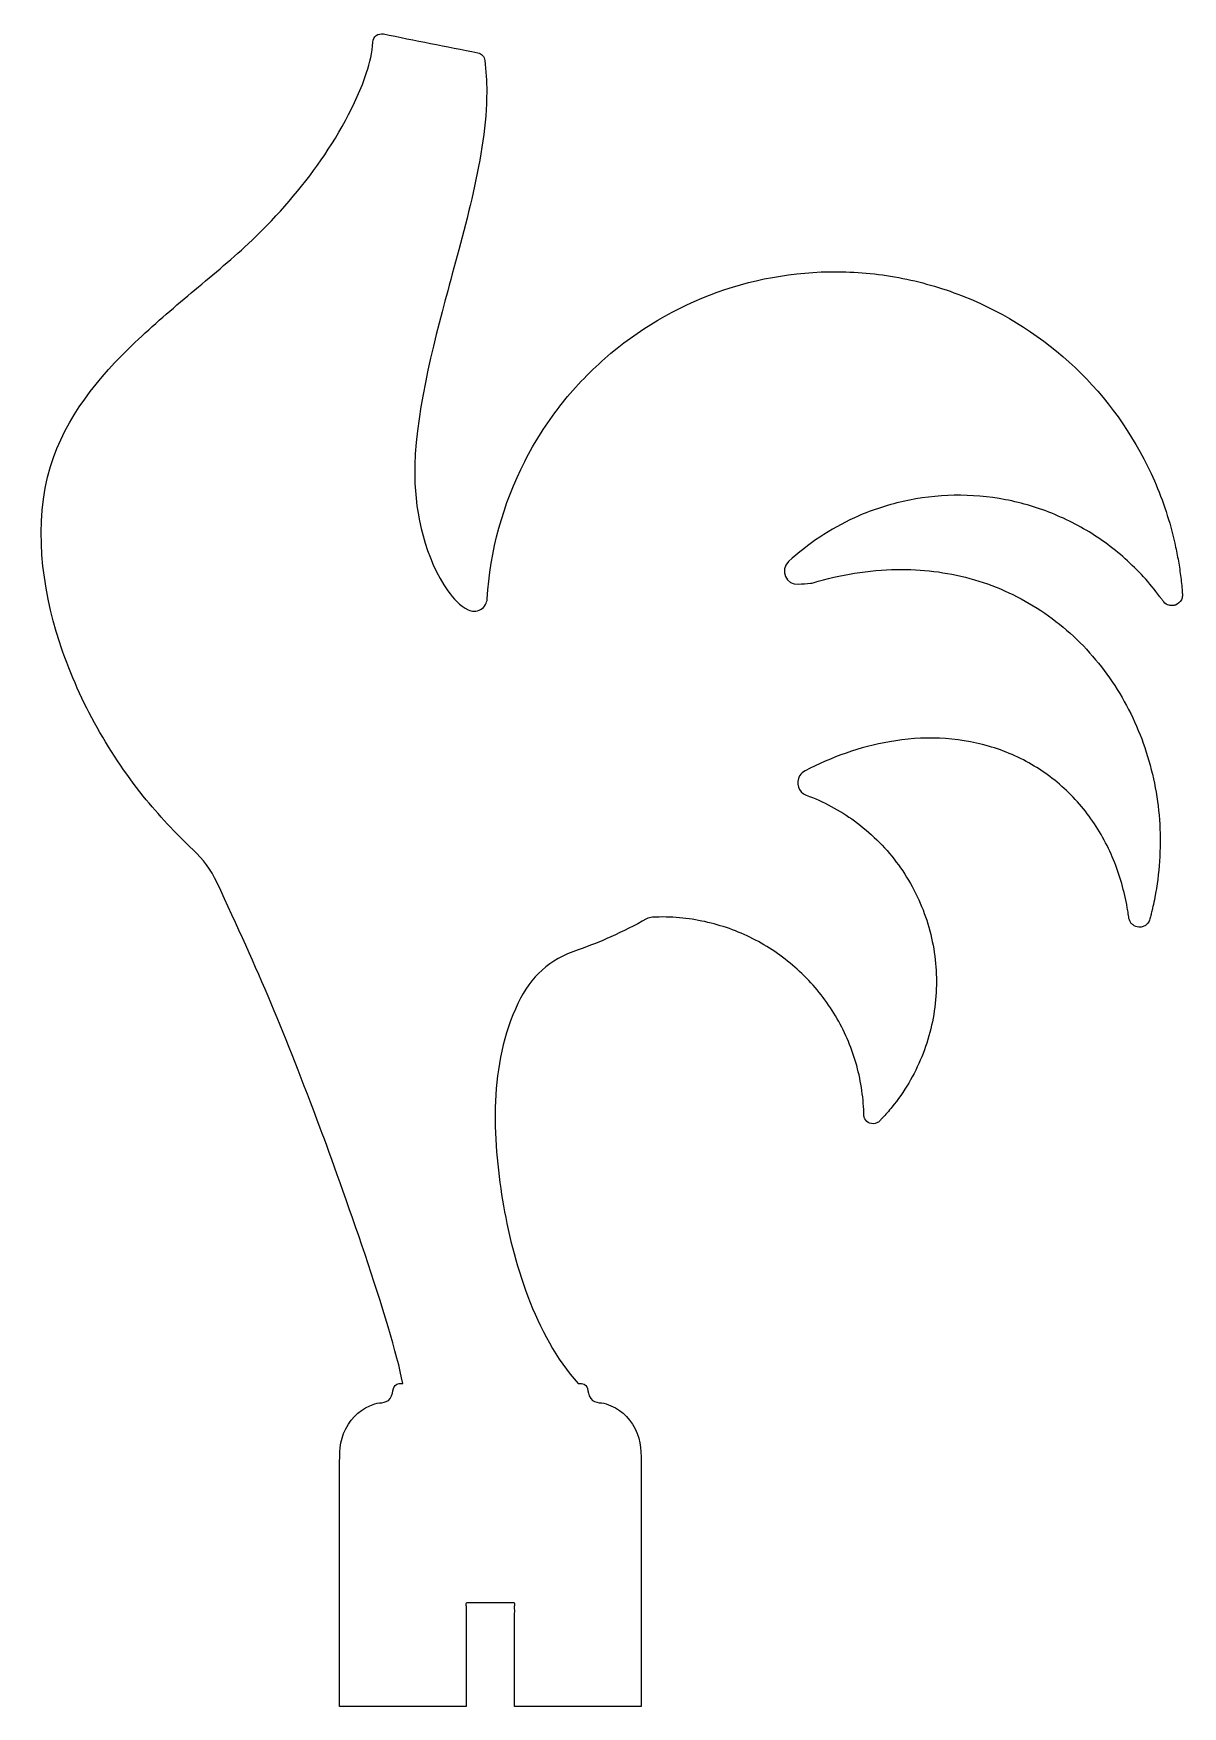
# Model space of a CAD drawing. Header units: inches. Extents: x 0.27 to 3.02, y 0.25 to 4.25.
import ezdxf

# ---------------------------------------------------------------- set-up
doc = ezdxf.new("R2010")
doc.units = ezdxf.units.IN
doc.header["$MEASUREMENT"] = 0
doc.layers.add('Default', color=18, linetype='Continuous', true_color=0x000000)

msp = doc.modelspace()

# ---------------------------------------------------------------- linework, layer by layer
at = {"layer": 'Default', "color": 1, "true_color": 0xff0000}
for p, q in [((1, 0.25), (1, 0.7307)), ((1.7212, 0.7307), (1.7212, 0.25)), ((1.3026, 0.25), (1, 0.25)), ((1.7212, 0.25), (1.4186, 0.25))]:
    msp.add_line(p, q, dxfattribs=at)
for points in [[(1.0796, 4.2337), (1.08, 4.2397), (1.0829, 4.2453), (1.0877, 4.249)], [(1.0877, 4.249), (1.0925, 4.2527), (1.0987, 4.2542), (1.1046, 4.253)], [(1.1046, 4.253), (1.1799, 4.238), (1.2552, 4.2229), (1.3305, 4.2078)], [(1.0646, 4.1608), (1.0721, 4.184), (1.0783, 4.2088), (1.0796, 4.2337)], [(1.3305, 4.2078), (1.3348, 4.207), (1.3388, 4.2048), (1.3418, 4.2015)], [(1.3418, 4.2015), (1.3447, 4.1983), (1.3466, 4.1942), (1.3472, 4.1898)], [(1.3472, 4.1898), (1.3501, 4.165), (1.3518, 4.1399), (1.3518, 4.1143)], [(0.9469, 3.939), (0.9933, 4.004), (1.0398, 4.0844), (1.0646, 4.1608)], [(1.3518, 4.1143), (1.3519, 3.9654), (1.2964, 3.7799), (1.2584, 3.6384)], [(0.781, 3.7507), (0.842, 3.8078), (0.8984, 3.871), (0.9469, 3.939)], [(0.6452, 3.6333), (0.6896, 3.6705), (0.7387, 3.7112), (0.781, 3.7507)], [(1.9027, 3.6348), (2.0011, 3.6702), (2.1061, 3.6869), (2.2106, 3.6836)], [(2.2106, 3.6836), (2.2629, 3.6819), (2.315, 3.6754), (2.366, 3.664)], [(2.366, 3.664), (2.4171, 3.6526), (2.467, 3.6364), (2.515, 3.6157)], [(0.5104, 3.5146), (0.5536, 3.556), (0.5994, 3.5948), (0.6452, 3.6333)], [(1.2584, 3.6384), (1.2234, 3.5084), (1.1775, 3.3315), (1.1795, 3.1948)], [(1.6342, 3.4762), (1.7126, 3.5453), (1.8043, 3.5994), (1.9027, 3.6348)], [(2.515, 3.6157), (2.611, 3.5744), (2.6991, 3.5146), (2.7732, 3.4408)], [(0.3085, 3.2176), (0.344, 3.3357), (0.4234, 3.4315), (0.5104, 3.5146)], [(1.5268, 3.3621), (1.5589, 3.4034), (1.5949, 3.4416), (1.6342, 3.4762)], [(2.7732, 3.4408), (2.8472, 3.367), (2.9072, 3.2791), (2.9489, 3.1832)], [(1.4428, 3.23), (1.4666, 3.2766), (1.4947, 3.3209), (1.5268, 3.3621)], [(0.3298, 2.798), (0.2874, 2.9294), (0.2677, 3.082), (0.3085, 3.2176)], [(1.3529, 2.9009), (1.3597, 3.0153), (1.3906, 3.1281), (1.4428, 3.23)], [(1.1795, 3.1948), (1.1808, 3.1032), (1.2051, 2.9965), (1.259, 2.9201)], [(2.9489, 3.1832), (2.9698, 3.1353), (2.9861, 3.0854), (2.9976, 3.0344)], [(2.3479, 3.1343), (2.3279, 3.1297), (2.3081, 3.1242), (2.2886, 3.1176)], [(2.47, 3.149), (2.429, 3.1482), (2.388, 3.1433), (2.3479, 3.1343)], [(2.5926, 3.1384), (2.5522, 3.1461), (2.5111, 3.1496), (2.47, 3.149)], [(2.6524, 3.1237), (2.6328, 3.1296), (2.6128, 3.1345), (2.5926, 3.1384)], [(2.7104, 3.103), (2.6915, 3.1109), (2.6721, 3.1179), (2.6524, 3.1237)], [(2.2314, 3.0949), (2.1737, 3.0687), (2.1203, 3.0332), (2.0738, 2.9902)], [(2.2886, 3.1176), (2.2692, 3.111), (2.25, 3.1035), (2.2314, 3.0949)], [(2.8185, 3.0444), (2.7846, 3.0676), (2.7483, 3.0873), (2.7104, 3.103)], [(2.9124, 2.9649), (2.8839, 2.9945), (2.8524, 3.0212), (2.8185, 3.0444)], [(2.9976, 3.0344), (3.0005, 3.0217), (3.0031, 3.0088), (3.0054, 2.996)], [(2.0738, 2.9902), (2.0519, 2.97), (2.068, 2.9334), (2.0978, 2.936)], [(2.1327, 2.9396), (2.1977, 2.9589), (2.2653, 2.9703), (2.3331, 2.9714)], [(2.3331, 2.9714), (2.3919, 2.9723), (2.4509, 2.9653), (2.5076, 2.9499)], [(2.9527, 2.9184), (2.9401, 2.9346), (2.9266, 2.9501), (2.9124, 2.9649)], [(3.0054, 2.996), (3.0065, 2.9895), (3.0076, 2.9831), (3.0086, 2.9766)], [(3.0086, 2.9766), (3.0096, 2.9701), (3.0105, 2.9637), (3.0113, 2.9572)], [(2.0978, 2.936), (2.1072, 2.9368), (2.1167, 2.9376), (2.1264, 2.9384)], [(2.1264, 2.9384), (2.1285, 2.9386), (2.1306, 2.939), (2.1327, 2.9396)], [(2.5076, 2.9499), (2.5644, 2.9344), (2.6187, 2.9104), (2.6683, 2.8788)], [(3.0113, 2.9572), (3.013, 2.9442), (3.0144, 2.9312), (3.0154, 2.9182)], [(1.259, 2.9201), (1.2726, 2.9009), (1.2873, 2.8849), (1.3077, 2.8747)], [(1.3373, 2.8757), (1.3421, 2.8784), (1.3461, 2.8824), (1.3488, 2.8872)], [(1.3488, 2.8872), (1.3512, 2.8914), (1.3526, 2.8961), (1.3529, 2.9009)], [(2.962, 2.9062), (2.959, 2.9103), (2.9559, 2.9144), (2.9527, 2.9184)], [(2.9666, 2.9), (2.965, 2.902), (2.9636, 2.9041), (2.962, 2.9062)], [(2.9711, 2.8937), (2.9695, 2.8957), (2.9681, 2.8979), (2.9666, 2.9)], [(2.9839, 2.8856), (2.979, 2.887), (2.9744, 2.8898), (2.9711, 2.8937)], [(2.9877, 2.8849), (2.9864, 2.8851), (2.9852, 2.8853), (2.9839, 2.8856)], [(2.9915, 2.8848), (2.9903, 2.8848), (2.989, 2.8848), (2.9877, 2.8849)], [(2.9991, 2.8863), (2.9967, 2.8854), (2.9941, 2.8849), (2.9915, 2.8848)], [(3.0134, 2.899), (3.0105, 2.8931), (3.0053, 2.8885), (2.9991, 2.8863)], [(3.0159, 2.9084), (3.0157, 2.9052), (3.0148, 2.902), (3.0134, 2.899)], [(3.0154, 2.9182), (3.0156, 2.915), (3.0161, 2.9117), (3.0159, 2.9084)], [(1.3077, 2.8747), (1.312, 2.8726), (1.3168, 2.8715), (1.3216, 2.8715)], [(1.3216, 2.8715), (1.3271, 2.8715), (1.3326, 2.8729), (1.3373, 2.8757)], [(2.6683, 2.8788), (2.7179, 2.8473), (2.7628, 2.8083), (2.8012, 2.7638)], [(0.5304, 2.4289), (0.4435, 2.5375), (0.3726, 2.6654), (0.3298, 2.798)], [(2.8012, 2.7638), (2.8397, 2.7194), (2.8719, 2.6695), (2.897, 2.6164)], [(2.897, 2.6164), (2.9221, 2.5632), (2.9402, 2.5068), (2.951, 2.449)], [(2.4345, 2.5674), (2.3947, 2.569), (2.3548, 2.566), (2.3155, 2.5592)], [(2.5522, 2.5486), (2.514, 2.5597), (2.4743, 2.5658), (2.4345, 2.5674)], [(2.3155, 2.5592), (2.2449, 2.5469), (2.1765, 2.5223), (2.1132, 2.4896)], [(2.6615, 2.501), (2.6274, 2.5216), (2.5905, 2.5375), (2.5522, 2.5486)], [(2.1132, 2.4896), (2.1081, 2.487), (2.1039, 2.4831), (2.1009, 2.4782)], [(2.7545, 2.4264), (2.7269, 2.4552), (2.6956, 2.4804), (2.6615, 2.501)], [(2.1003, 2.4773), (2.0898, 2.4604), (2.0974, 2.4382), (2.1161, 2.4313)], [(2.1009, 2.4782), (2.1006, 2.478), (2.1004, 2.4776), (2.1003, 2.4773)], [(2.951, 2.449), (2.9617, 2.3912), (2.9651, 2.3321), (2.9611, 2.2734)], [(0.6499, 2.3003), (0.6069, 2.3404), (0.5668, 2.3835), (0.5304, 2.4289)], [(2.1161, 2.4313), (2.1572, 2.4161), (2.1963, 2.3953), (2.2317, 2.3694)], [(2.8251, 2.3303), (2.8057, 2.3651), (2.782, 2.3976), (2.7545, 2.4264)], [(2.2317, 2.3694), (2.2696, 2.3418), (2.3033, 2.3086), (2.3315, 2.2712)], [(2.8706, 2.2201), (2.8597, 2.2584), (2.8445, 2.2956), (2.8251, 2.3303)], [(0.7062, 2.2229), (0.6925, 2.2521), (0.6734, 2.2784), (0.6499, 2.3003)], [(2.3315, 2.2712), (2.3597, 2.2339), (2.3824, 2.1923), (2.3985, 2.1483)], [(2.9611, 2.2734), (2.9591, 2.2441), (2.9553, 2.2149), (2.9498, 2.186)], [(0.9534, 1.6346), (0.8699, 1.86), (0.8067, 2.0077), (0.7062, 2.2229)], [(2.8841, 2.1619), (2.8806, 2.1816), (2.8761, 2.201), (2.8706, 2.2201)], [(2.9452, 2.1644), (2.9444, 2.1609), (2.9436, 2.1573), (2.9427, 2.1537)], [(2.9498, 2.186), (2.9484, 2.1788), (2.9469, 2.1716), (2.9452, 2.1644)], [(1.734, 2.1351), (1.7061, 2.1194), (1.6777, 2.1051), (1.649, 2.0922)], [(1.748, 2.1391), (1.7431, 2.1389), (1.7383, 2.1375), (1.734, 2.1351)], [(1.8133, 2.1377), (1.7916, 2.1397), (1.7697, 2.1401), (1.748, 2.1391)], [(1.9322, 2.1117), (1.8939, 2.1253), (1.8538, 2.1341), (1.8133, 2.1377)], [(2.3985, 2.1483), (2.4146, 2.1043), (2.4241, 2.0579), (2.4268, 2.0112)], [(2.8865, 2.1472), (2.8858, 2.1521), (2.885, 2.157), (2.8841, 2.1619)], [(2.8876, 2.1398), (2.8872, 2.1423), (2.8869, 2.1447), (2.8865, 2.1472)], [(2.8881, 2.1361), (2.8879, 2.1373), (2.8878, 2.1386), (2.8876, 2.1398)], [(2.8891, 2.1325), (2.8887, 2.1337), (2.8883, 2.1349), (2.8881, 2.1361)], [(2.8906, 2.1291), (2.89, 2.1302), (2.8895, 2.1313), (2.8891, 2.1325)], [(2.8925, 2.1259), (2.8918, 2.1269), (2.8911, 2.1279), (2.8906, 2.1291)], [(2.8977, 2.1206), (2.8957, 2.1221), (2.894, 2.1239), (2.8925, 2.1259)], [(2.9315, 2.1231), (2.9264, 2.1178), (2.9189, 2.1149), (2.9115, 2.1154)], [(2.9372, 2.1324), (2.936, 2.1289), (2.934, 2.1257), (2.9315, 2.1231)], [(2.9387, 2.1377), (2.9382, 2.1359), (2.9378, 2.1341), (2.9372, 2.1324)], [(2.9401, 2.143), (2.9396, 2.1412), (2.9392, 2.1395), (2.9387, 2.1377)], [(2.9414, 2.1483), (2.941, 2.1466), (2.9405, 2.1448), (2.9401, 2.143)], [(2.9427, 2.1537), (2.9423, 2.1519), (2.9419, 2.1501), (2.9414, 2.1483)], [(1.649, 2.0922), (1.6232, 2.0807), (1.5969, 2.0702), (1.5702, 2.0609)], [(2.0408, 2.0568), (2.0071, 2.0796), (1.9705, 2.098), (1.9322, 2.1117)], [(2.9115, 2.1154), (2.9065, 2.1157), (2.9017, 2.1175), (2.8977, 2.1206)], [(1.5702, 2.0609), (1.5007, 2.0368), (1.4585, 1.9992), (1.4266, 1.9329)], [(2.1323, 1.9766), (2.1053, 2.0071), (2.0744, 2.0341), (2.0408, 2.0568)], [(2.4268, 2.0112), (2.4294, 1.9644), (2.425, 1.9173), (2.414, 1.8718)], [(2.2009, 1.8761), (2.1823, 1.9123), (2.1592, 1.9462), (2.1323, 1.9766)], [(1.4266, 1.9329), (1.3564, 1.7874), (1.3653, 1.6107), (1.3897, 1.4618)], [(2.2423, 1.7617), (2.2333, 1.8014), (2.2194, 1.8399), (2.2009, 1.8761)], [(2.414, 1.8718), (2.4029, 1.8263), (2.385, 1.7824), (2.3612, 1.7421)], [(2.2519, 1.7015), (2.2499, 1.7217), (2.2467, 1.7418), (2.2423, 1.7617)], [(2.3612, 1.7421), (2.3492, 1.722), (2.3358, 1.7027), (2.3211, 1.6845)], [(2.2538, 1.6711), (2.2534, 1.6812), (2.2528, 1.6914), (2.2519, 1.7015)], [(2.3211, 1.6845), (2.3137, 1.6754), (2.306, 1.6666), (2.2979, 1.6581)], [(2.2541, 1.6635), (2.2538, 1.666), (2.2539, 1.6685), (2.2538, 1.6711)], [(2.255, 1.6597), (2.2546, 1.661), (2.2543, 1.6622), (2.2541, 1.6635)], [(2.2565, 1.6562), (2.2559, 1.6573), (2.2554, 1.6585), (2.255, 1.6597)], [(2.2676, 1.6463), (2.2629, 1.6481), (2.2589, 1.6517), (2.2565, 1.6562)], [(2.2848, 1.6466), (2.2794, 1.6442), (2.2731, 1.644), (2.2676, 1.6463)], [(2.2886, 1.6488), (2.2874, 1.648), (2.2861, 1.6472), (2.2848, 1.6466)], [(2.2919, 1.6518), (2.2908, 1.6507), (2.2898, 1.6497), (2.2886, 1.6488)], [(2.2979, 1.6581), (2.2959, 1.656), (2.2939, 1.6539), (2.2919, 1.6518)], [(1.1511, 1.0233), (1.1246, 1.1625), (1.0024, 1.5027), (0.9534, 1.6346)], [(1.3897, 1.4618), (1.4135, 1.3173), (1.467, 1.1388), (1.5702, 1.0233)], [(1.1241, 0.9935), (1.1312, 1.0119), (1.1239, 1.0233), (1.1511, 1.0233)], [(1.5702, 1.0233), (1.5973, 1.0233), (1.5901, 1.0119), (1.5971, 0.9934)], [(1.0147, 0.9149), (1.0309, 0.9453), (1.0514, 0.963), (1.0839, 0.9744)], [(1.0839, 0.9744), (1.098, 0.9794), (1.1163, 0.973), (1.1241, 0.9935)], [(1.5971, 0.9934), (1.605, 0.973), (1.6232, 0.9794), (1.6374, 0.9744)], [(1.6374, 0.9744), (1.6698, 0.963), (1.6904, 0.9453), (1.7065, 0.915)], [(1, 0.824), (1.0001, 0.8555), (0.9988, 0.885), (1.0147, 0.9149)], [(1.7065, 0.915), (1.7224, 0.885), (1.7212, 0.8555), (1.7212, 0.824)], [(1, 0.7307), (1, 0.7618), (1, 0.7929), (1, 0.824)], [(1.7212, 0.824), (1.7212, 0.7929), (1.7212, 0.7618), (1.7212, 0.7307)]]:
    msp.add_open_spline(points, degree=3, dxfattribs=at)
msp.add_open_spline([(1.4186, 0.25), (1.4186, 0.374), (1.4186, 0.498), (1.3606, 0.498), (1.3026, 0.498), (1.3026, 0.374), (1.3026, 0.25)], degree=2, knots=[216.8274926, 216.8274926, 216.8274926, 217.1841, 217.1841, 217.3001, 217.3001, 217.6567075, 217.6567075, 217.6567075], dxfattribs=at)

doc.saveas('drawing.dxf')
